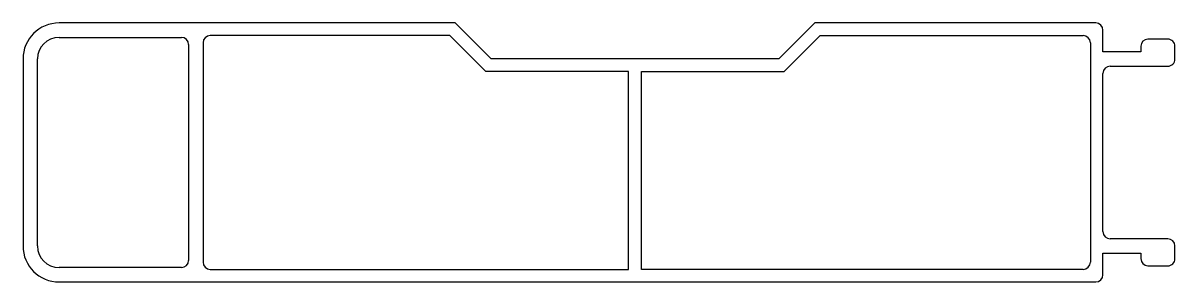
# Model space of a CAD drawing. Extents: x 1226 to 1386, y 534 to 570.
import ezdxf

# ---------------------------------------------------------------- set-up
doc = ezdxf.new("R2010")
doc.units = 0
doc.layers.get('0').update_dxf_attribs({"linetype": 'CONTINUOUS'})

msp = doc.modelspace()

# ---------------------------------------------------------------- linework, layer by layer
for p, q in [((1285.61, 569.99), (1230.61, 569.99)), ((1290.61, 564.99), (1285.61, 569.99)), ((1335.61, 569.99), (1330.61, 564.99)), ((1374.61, 569.99), (1335.61, 569.99)), ((1284.88, 568.24), (1251.61, 568.24)), ((1284.88, 568.24), (1251.61, 568.24)), ((1289.88, 563.24), (1284.88, 568.24)), ((1289.88, 563.24), (1284.88, 568.24)), ((1331.33, 563.24), (1336.33, 568.24)), ((1331.33, 563.24), (1336.33, 568.24)), ((1336.33, 568.24), (1372.86, 568.24)), ((1336.33, 568.24), (1372.86, 568.24)), ((1375.61, 565.99), (1375.61, 568.99)), ((1230.61, 567.99), (1247.61, 567.99)), ((1248.61, 566.99), (1248.61, 536.99)), ((1250.61, 567.24), (1250.61, 536.74)), ((1250.61, 567.24), (1250.61, 536.74)), ((1373.86, 567.24), (1373.86, 536.74)), ((1373.86, 567.24), (1373.86, 536.74)), ((1380.86, 566.79), (1380.86, 565.99)), ((1384.61, 567.74), (1381.86, 567.74)), ((1385.61, 564.99), (1385.61, 566.74)), ((1225.61, 564.99), (1225.61, 538.99)), ((1227.61, 538.99), (1227.61, 564.99)), ((1330.61, 564.99), (1290.61, 564.99)), ((1380.86, 565.99), (1375.61, 565.99)), ((1309.71, 563.24), (1289.88, 563.24)), ((1309.71, 563.24), (1289.88, 563.24)), ((1309.71, 535.74), (1309.71, 563.24)), ((1309.71, 535.74), (1309.71, 563.24)), ((1311.51, 535.74), (1311.51, 563.24)), ((1311.51, 535.74), (1311.51, 563.24)), ((1311.51, 563.24), (1331.33, 563.24)), ((1311.51, 563.24), (1331.33, 563.24)), ((1376.61, 563.99), (1384.61, 563.99)), ((1375.61, 540.99), (1375.61, 562.99)), ((1384.61, 539.99), (1376.61, 539.99)), ((1375.61, 537.99), (1380.86, 537.99)), ((1375.61, 534.99), (1375.61, 537.99)), ((1380.86, 537.99), (1380.86, 537.24)), ((1385.61, 537.23), (1385.61, 538.99)), ((1381.86, 536.24), (1384.61, 536.24)), ((1247.61, 535.99), (1230.61, 535.99)), ((1251.61, 535.74), (1309.71, 535.74)), ((1251.61, 535.74), (1309.71, 535.74)), ((1372.86, 535.74), (1311.51, 535.74)), ((1372.86, 535.74), (1311.51, 535.74)), ((1230.61, 533.99), (1374.61, 533.99))]:
    msp.add_line(p, q)
for centre, radius, start, end in [((1230.61, 564.99), 5, 90, 180), ((1374.61, 568.99), 1, 0, 90), ((1251.61, 567.24), 1, 90, 180), ((1251.61, 567.24), 1, 90, 180), ((1372.86, 567.24), 1, 360, 90), ((1372.86, 567.24), 1, 360, 90), ((1230.61, 564.99), 3, 90.0001, 180), ((1247.61, 566.99), 1, 0, 90), ((1381.86, 566.73), 1.01, 90.3052, 176.7573), ((1384.61, 566.74), 0.999, 359.9785, 90.0283), ((1384.61, 564.98), 0.997, 269.8317, 0.1683), ((1376.61, 562.99), 1, 90, 180), ((1376.61, 540.99), 1, 180, 270), ((1384.61, 538.99), 1, 0, 89.9604), ((1230.61, 538.99), 5, 180, 270), ((1230.61, 538.99), 3, 180, 270), ((1247.61, 536.99), 1, 270, 0), ((1251.61, 536.74), 1, 180, 270), ((1251.61, 536.74), 1, 180, 270), ((1372.86, 536.74), 1, 270, 360), ((1372.86, 536.74), 1, 270, 360), ((1381.86, 537.24), 1, 180.0136, 269.9936), ((1384.61, 537.23), 0.996, 269.8311, 359.9343), ((1374.61, 534.99), 1, 270, 0)]:
    msp.add_arc(centre, radius, start, end)

doc.saveas('drawing.dxf')
